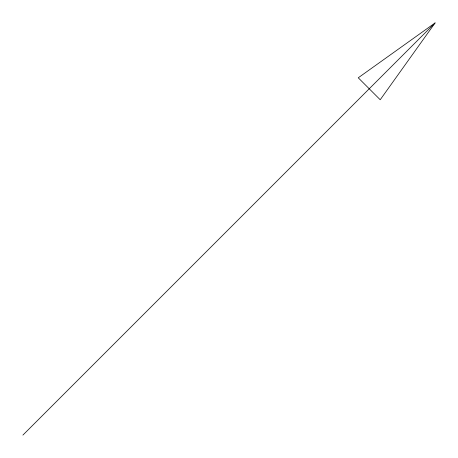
<?xml version="1.0" encoding="UTF-8"?>
<svg xmlns="http://www.w3.org/2000/svg" width="458" height="458" viewBox="0 0 458 458"><rect width="100%" height="100%" fill="white"/><g stroke="black" fill="none" stroke-linecap="round" stroke-linejoin="round"><path stroke-width="0.69" d="M435.1 22.9L380.209 99.747L358.253 77.791L435.1 22.9L22.9 435.1"/></g></svg>
